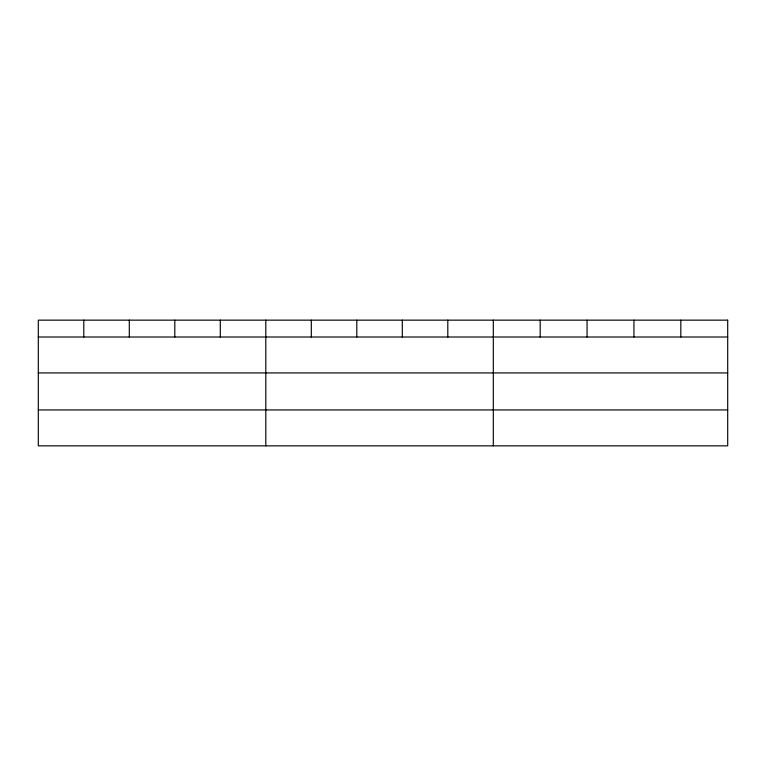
<?xml version="1.0" encoding="UTF-8"?>
<svg xmlns="http://www.w3.org/2000/svg" width="766" height="766" viewBox="0 0 766 766"><rect width="100%" height="100%" fill="white"/><g stroke="black" fill="none" stroke-linecap="round" stroke-linejoin="round"><path stroke-width="1.15" d="M38.3 337.011L727.7 337.011M38.3 372.927L727.7 372.927M38.3 409.934L727.7 409.934M680.821 320.15L680.821 337.011M633.942 320.15L633.942 337.011M587.062 320.15L587.062 337.011M540.183 320.15L540.183 337.011M493.304 320.15L493.304 445.85M447.804 320.15L447.804 337.011M402.303 320.15L402.303 337.011M356.803 320.15L356.803 337.011M311.302 320.15L311.302 337.011M265.802 320.15L265.802 445.85M220.302 320.15L220.302 337.011M174.801 320.15L174.801 337.011M129.301 320.15L129.301 337.011M83.8 320.15L83.8 337.011M727.7 320.15L38.3 320.15L38.3 445.85L727.7 445.85L727.7 320.15"/></g></svg>
